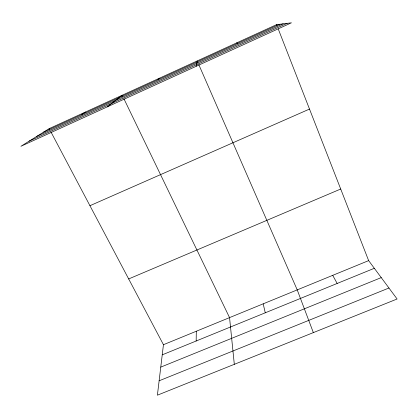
<?xml version="1.0" encoding="UTF-8"?>
<svg xmlns="http://www.w3.org/2000/svg" width="418" height="418" viewBox="0 0 418 418"><rect width="100%" height="100%" fill="white"/><g stroke="black" fill="none" stroke-linecap="round" stroke-linejoin="round"><path stroke-width="0.63" d="M196.167 340.999L196.308 331.239M50.996 132.046L163.448 344.704L157.403 395.188L397.1 299.001L368.645 260.618L278.216 28.899M196.517 66.138L197.186 60.944L197.709 62.141M157.894 79.869L159.446 78.203M107.327 106.841L122.208 95.231L122.777 96.406M81.176 114.934L85.46 112.04M49.183 128.624L20.9 146.295L291.43 22.812L276.559 24.646L49.183 128.624L49.789 129.763M43.597 132.114L279.48 24.286M36.768 136.383L283.059 23.847M29.082 141.185L287.103 23.345M89.943 205.703L309.503 109.067M128.671 278.942L340.707 189.03M163.448 344.704L368.645 260.618M162.231 354.845L374.335 268.293M160.763 367.124L381.242 277.609M159.127 380.798L388.954 288.012M236.598 42.923L237.967 43.263M332.718 275.342L337.164 283.461M123.911 98.758L229.555 317.617L234.315 364.324M198.749 64.524L297.224 289.883L313.348 332.608M276.559 24.646L277.035 25.864M263.194 303.834L265.268 312.8"/></g></svg>
